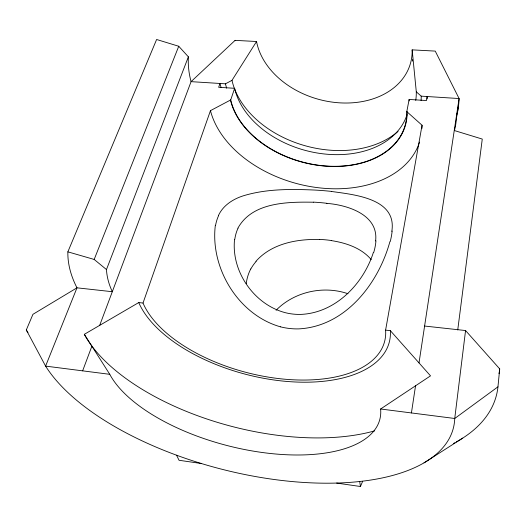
<?xml version="1.0" encoding="UTF-8"?>
<svg xmlns="http://www.w3.org/2000/svg" width="526" height="526" viewBox="0 0 526 526"><rect width="100%" height="100%" fill="white"/><g stroke="black" fill="none" stroke-linecap="round" stroke-linejoin="round"><path stroke-width="0.79" d="M375.61 240.98C378.799 214.766 347.587 204.962 326.817 203.378M391.824 231.374C397.222 198.335 353.965 194.686 331.373 191.451M456.318 441.945A249.554 121.519 14.7 0 0 497.958 386.827L499.7 368.884L465.556 330.545L424.6 326.041M465.556 330.545L454.734 418.486A215.864 98.007 14.6 0 1 336.62 483.065A215.831 97.994 14.6 0 1 201.3 463.498L179.037 460.276L176.565 455.207A215.864 98.007 14.6 0 1 45.598 366.109L26.3 329.973L32.934 314.324L76.98 287.827L112.308 291.713A162.994 85.383 14.8 0 1 106.469 269.555L94.174 259.443L67.867 251.842L156.616 39.496L178.748 46.262L188.38 56.841A137.878 98.467 15.5 0 0 191.07 81.648L99.69 325.357M234.57 239.304C231.065 271.62 254.354 304.955 285.881 312.832A60.483 59.149 -75.5 0 0 300.287 314.423C335.036 313.272 363.124 284.342 373.322 252.618M457.738 329.953L482.27 139.068L454.944 130.718M411.424 412.943L415.54 385.801M419.012 362.907L459.093 98.546L435.245 51.101L412.16 49.858A79.544 59.622 15.8 0 1 340.447 102.886A79.544 59.622 15.8 0 1 256.543 41.508L235.102 40.357L191.07 81.648L225.463 83.818L231.986 80.353L256.543 41.508M215.338 225.319C210.058 268.161 238.39 314.916 280.45 326.817M385.604 330.131L422.056 125.241L406.795 111.617A90.354 63.035 15.4 0 1 326.692 166.052A90.354 63.035 15.4 0 1 230.717 99.927L210.459 110.651L143.019 303.042L138.746 302.562L84.324 334.326L109.77 374.321A141.737 63.764 14.6 0 0 264.723 452.82A141.737 63.764 14.6 0 0 380.614 408.998L430.518 375.853L390.345 330.657L385.604 330.131A126.253 65.014 14.7 0 1 280.148 378.746A126.253 65.014 14.7 0 1 143.019 303.042M406.795 111.617L409.136 99.447L426.448 100.551L427.165 96.534A106.318 75.724 15.5 0 1 427.132 98.875M389.917 241.618C378.391 283.731 345.352 326.488 298.715 328.888A70.589 68.834 76.4 0 1 280.45 326.83M230.717 99.927L234.635 88.302L218.652 87.283L219.986 83.476A106.318 75.724 15.5 0 0 221.019 87.283M82.635 370.85L91.879 346.2M106.469 269.555L188.38 56.841M94.174 259.443L178.748 46.262M336.633 483.065L360.435 486.504L362.677 481.277M218.435 215.561C223.044 205.37 233.176 198.979 243.531 195.744C266.504 188.762 290.95 189.025 314.706 190.05A67.854 13.387 2.6 0 1 331.472 191.398M237.93 228.106C252.289 202.135 287.4 201.82 313.437 202.221M255.952 261.284C271.672 243.545 297.012 238.804 319.703 239.514M497.958 386.827L454.734 418.486L380.614 408.998M423.995 462.86L462.709 438.125M412.16 49.858L416.296 91.813L421.208 96.153L459.093 98.546A137.878 98.467 15.5 0 1 456.903 114.247M109.77 374.321L45.598 366.109L76.98 287.827A203.746 107.278 14.8 0 1 67.867 251.842M331.531 240.632C346.108 242.92 361.395 247.976 371.211 259.594M235.188 40.745L235.109 40.384M359.692 481.5L360.435 486.504M201.3 463.498A216.015 98.092 14.6 0 1 176.565 455.207M454.918 442.721A249.554 121.519 14.7 0 1 453.497 443.477M27.97 332.583A249.554 121.519 14.7 0 1 26.3 329.973M499.7 368.884A246.628 123.702 14.7 0 1 499.01 373.657M419.551 142.099A108.77 74.823 15.4 0 1 313.752 187.118A108.77 74.823 15.4 0 1 210.459 110.651M422.056 125.241A108.77 74.823 15.4 0 1 422.01 128.337M215.542 225.457A48.911 31.954 69.7 0 1 218.566 215.706M392.14 231.039A50.108 17.332 -63.4 0 1 390.299 241.342M406.973 114.806A89.479 63.35 15.5 0 1 318.809 153.257A89.479 63.35 15.5 0 1 234.635 88.302M409.136 99.447A89.479 63.35 15.5 0 1 409.156 100.92M230.447 99.907A90.643 63.232 15.4 0 0 324.213 166.038A90.643 63.232 15.4 0 0 407.058 115.279A90.446 63.1 15.4 0 0 407.085 111.637M234.78 239.402A51.679 38.332 55.9 0 1 238.041 228.192M313.47 202.135A59.057 18.252 1.3 0 1 326.902 203.306M375.945 240.763A52.344 25.919 -54.2 0 1 373.723 252.473M246.24 283.613A59.806 49.562 33.6 0 1 250.744 268.957M319.716 239.429A62.239 32.888 -1.2 0 1 331.577 240.553M250.803 268.99A61.838 51.285 26.9 0 1 256.142 261.422M276.091 310.281A61.647 52.376 -9.9 0 1 348.002 293.745M390.345 330.657A130.994 67.486 14.7 0 1 280.891 380.857A130.994 67.486 14.7 0 1 138.746 302.562M456.607 114.924A139.686 97.836 15.5 0 1 454.438 130.527M458.475 102.596A138.325 98.316 15.5 0 1 456.298 118.278M412.667 59.53A80.813 60.582 15.8 0 1 412.338 61.115M226.634 88.138A100.413 71.49 15.5 0 1 225.463 83.818M421.208 96.153A100.413 71.49 15.5 0 1 421.089 100.571M398.057 131.421A94.496 67.565 15.5 0 1 301.937 144.808A94.496 67.565 15.5 0 1 231.986 80.353M416.296 91.813A94.496 67.565 15.5 0 1 415.731 100.413M374.722 430.847A181.516 87.927 14.7 0 1 84.324 334.326"/></g></svg>
